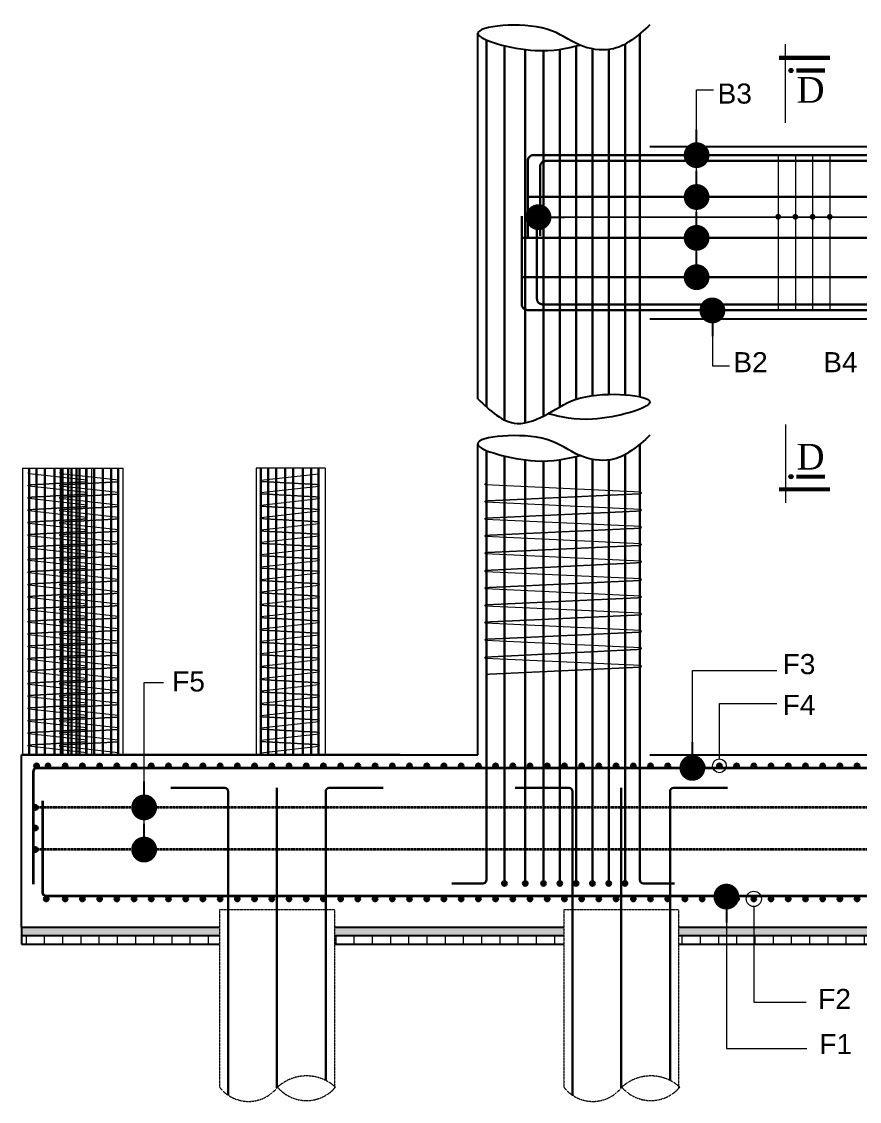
# Model space of a CAD drawing. Header units: millimetres. Extents: x -684453 to 35267, y -286696 to 273430.
# Drawn here: x -40933 to -33633, y 131290 to 140700 of the extents above; entities that cross this region are included whole.
import ezdxf

# ---------------------------------------------------------------- set-up
doc = ezdxf.new("R2010")
doc.units = ezdxf.units.MM
doc.linetypes.add('DASHED', pattern=[0.75, 0.5, -0.25])
doc.linetypes.add('HIDDEN', pattern=[9.525, 6.35, -3.175])
for name, color, linetype, lineweight in [('Ber', 12, 'Continuous', 30), ('Binder', 136, 'Continuous', 15), ('Dimision', 4, 'Continuous', 9), ('Hatching', 65, 'Continuous', 15), ('Pile', 11, 'Continuous', 15), ('Pire Line', 11, 'Continuous', 25), ('Rod', 12, 'Continuous', 30), ('Rod -2', 5, 'Continuous', 35), ('Text', 7, 'Continuous', 15)]:
    doc.layers.add(name, color=color, linetype=linetype, lineweight=lineweight)
doc.styles.add('ROMANS', font='arial.ttf', dxfattribs={"height": 200})
doc.styles.get("Standard").update_dxf_attribs({"font": 'times.ttf'})
doc.dimstyles.new('ISO-25', dxfattribs={"dimtxt": 175, "dimasz": 100, "dimexe": 65, "dimexo": 115.625, "dimgap": 40, "dimtad": 1, "dimtoh": 1, "dimdec": 0, "dimtxsty": 'Standard', "dimblk": 'DOT', "dimcen": 300, "dimclrd": 256, "dimclre": 256, "dimclrt": 256, "dimadec": 0, "dimazin": 0, "dimtfac": 1, "dimtdec": 0, "dimtix": 1, "dimtmove": 0, "dimatfit": 3, "dimldrblk": 'DOT', "dimfxl": 75, "dimlwd": -1, "dimarcsym": 0})

# ---------------------------------------------------------------- blocks, each defined once
blk = doc.blocks.new('_Dot')
at = {"color": 0, "linetype": 'ByBlock', "lineweight": -2}
blk.add_line((-0.5, 0), (-1, 0), dxfattribs=at)
at = {"color": 0, "linetype": 'ByBlock', "const_width": 0.5}
blk.add_lwpolyline([(-0.25, 0, 1), (0.25, 0, 1)], format="xyb", close=True, dxfattribs=at)

msp = doc.modelspace()

# ---------------------------------------------------------------- hatches: boundary and pattern name
at = {"layer": 'Hatching', "ltscale": 5}
h = msp.add_hatch(dxfattribs=at)
h.set_pattern_fill('AR-CONC', color=256, style=0)
h.set_pattern_definition([(50, (285021.9, 0), (182.18467, -15.939086), [19.05, -209.55]), (355, (285021.9, 0), (-35.24283, 191.05664), [15.24, -167.64]), (100.451, (285037.08, -1.33), (146.9425, 175.11669), [16.19, -178.09]), (46.1842, (285021.9, 50.8), (271.07904, -42.04233), [28.575, -314.325]), (96.6356, (285044.5, 47.3), (237.40423, 247.42556), [24.285, -267.135]), (351.184, (285021.9, 50.8), (237.4046, 247.42512), [22.86, -251.46]), (21, (285047.3, 38.1), (151.61488, -102.26552), [19.05, -209.55]), (326, (285047.3, 38.1), (61.80203, 184.18797), [15.24, -167.64]), (71.4514, (285059.93, 29.58), (213.41649, 81.92286), [16.19, -178.09]), (37.5, (285021.9, 0), (3.088603, 84.555039), [0, -165.608, 0, -170.18, 0, -168.275]), (7.5, (285021.9, 0), (66.819663, 100.180575), [0, -97.028, 0, -161.798, 0, -64.135]), (327.5, (284965.26, 0), (135.590595, -5.728744), [0, -63.5, 0, -198.12, 0, -262.89]), (317.5, (284939.86, 0), (148.12918, 25.42649), [0, -82.55, 0, -131.572, 0, -186.69])])
h.paths.add_polyline_path([(-29208.2, 132809.3), (-29208.2, 132734.3), (-27483.2, 132734.3), (-27483.2, 132809.3)])
h.paths.add_polyline_path([(-32208.2, 132809.3), (-32208.2, 132734.3), (-30208.2, 132734.3), (-30208.2, 132809.3)])
h.paths.add_polyline_path([(-35208.2, 132809.3), (-35208.2, 132734.3), (-33208.2, 132734.3), (-33208.2, 132809.3)])
h.paths.add_polyline_path([(-38208.2, 132809.3), (-38208.2, 132734.3), (-36208.2, 132734.3), (-36208.2, 132809.3)])
h.paths.add_polyline_path([(-39208.2, 132734.3), (-39208.2, 132809.3), (-40933.2, 132809.3), (-40933.2, 132734.3)])
h = msp.add_hatch(dxfattribs=at)
h.set_pattern_fill('ANSI31', color=256, scale=50, angle=45, style=0)
h.set_pattern_definition([(90, (285021.9, 0), (-158.75, 1e-14), [])])
h.paths.add_polyline_path([(-29208.2, 132734.3), (-29208.2, 132659.3), (-27483.2, 132659.3), (-27483.2, 132734.3)])
h.paths.add_polyline_path([(-32208.2, 132734.3), (-32208.2, 132659.3), (-30208.2, 132659.3), (-30208.2, 132734.3)])
h.paths.add_polyline_path([(-35208.2, 132734.3), (-35208.2, 132659.3), (-33208.2, 132659.3), (-33208.2, 132734.3)])
h.paths.add_polyline_path([(-38208.2, 132734.3), (-38208.2, 132659.3), (-36208.2, 132659.3), (-36208.2, 132734.3)])
h.paths.add_polyline_path([(-39208.2, 132659.3), (-39208.2, 132734.3), (-40933.2, 132734.3), (-40933.2, 132659.3)])
at = {"layer": 'Rod', "ltscale": 5}
for points in [[(-40822.9, 134214.3, 1), (-40782.9, 134214.3, 1)], [(-40723.2, 134214.3, 1), (-40683.2, 134214.3, 1)], [(-40573.2, 134214.3, 1), (-40533.2, 134214.3, 1)], [(-40423.2, 134214.3, 1), (-40383.2, 134214.3, 1)], [(-40273.2, 134214.3, 1), (-40233.2, 134214.3, 1)], [(-40123.2, 134214.3, 1), (-40083.2, 134214.3, 1)], [(-39973.2, 134214.3, 1), (-39933.2, 134214.3, 1)], [(-39823.2, 134214.3, 1), (-39783.2, 134214.3, 1)], [(-39673.2, 134214.3, 1), (-39633.2, 134214.3, 1)], [(-39523.2, 134214.3, 1), (-39483.2, 134214.3, 1)], [(-39373.2, 134214.3, 1), (-39333.2, 134214.3, 1)], [(-39223.2, 134214.3, 1), (-39183.2, 134214.3, 1)], [(-39073.2, 134214.3, 1), (-39033.2, 134214.3, 1)], [(-38923.2, 134214.3, 1), (-38883.2, 134214.3, 1)], [(-38773.2, 134214.3, 1), (-38733.2, 134214.3, 1)], [(-38623.2, 134214.3, 1), (-38583.2, 134214.3, 1)], [(-38473.2, 134214.3, 1), (-38433.2, 134214.3, 1)], [(-38323.2, 134214.3, 1), (-38283.2, 134214.3, 1)], [(-38173.2, 134214.3, 1), (-38133.2, 134214.3, 1)], [(-38023.2, 134214.3, 1), (-37983.2, 134214.3, 1)], [(-37873.2, 134214.3, 1), (-37833.2, 134214.3, 1)], [(-37723.2, 134214.3, 1), (-37683.2, 134214.3, 1)], [(-37573.2, 134214.3, 1), (-37533.2, 134214.3, 1)], [(-37423.2, 134214.3, 1), (-37383.2, 134214.3, 1)], [(-37273.2, 134214.3, 1), (-37233.2, 134214.3, 1)], [(-37123.2, 134214.3, 1), (-37083.2, 134214.3, 1)], [(-36973.2, 134214.3, 1), (-36933.2, 134214.3, 1)], [(-36823.2, 134214.3, 1), (-36783.2, 134214.3, 1)], [(-36673.2, 134214.3, 1), (-36633.2, 134214.3, 1)], [(-36523.2, 134214.3, 1), (-36483.2, 134214.3, 1)], [(-36373.2, 134214.3, 1), (-36333.2, 134214.3, 1)], [(-36223.2, 134214.3, 1), (-36183.2, 134214.3, 1)], [(-36073.2, 134214.3, 1), (-36033.2, 134214.3, 1)], [(-35923.2, 134214.3, 1), (-35883.2, 134214.3, 1)], [(-35773.2, 134214.3, 1), (-35733.2, 134214.3, 1)], [(-35623.2, 134214.3, 1), (-35583.2, 134214.3, 1)], [(-35473.2, 134214.3, 1), (-35433.2, 134214.3, 1)], [(-35323.2, 134214.3, 1), (-35283.2, 134214.3, 1)], [(-35173.2, 134214.3, 1), (-35133.2, 134214.3, 1)], [(-35023.2, 134214.3, 1), (-34983.2, 134214.3, 1)], [(-34873.2, 134214.3, 1), (-34833.2, 134214.3, 1)], [(-34723.2, 134214.3, 1), (-34683.2, 134214.3, 1)], [(-34573.2, 134214.3, 1), (-34533.2, 134214.3, 1)], [(-34423.2, 134214.3, 1), (-34383.2, 134214.3, 1)], [(-34273.2, 134214.3, 1), (-34233.2, 134214.3, 1)], [(-34123.2, 134214.3, 1), (-34083.2, 134214.3, 1)], [(-33973.2, 134214.3, 1), (-33933.2, 134214.3, 1)], [(-33823.2, 134214.3, 1), (-33783.2, 134214.3, 1)], [(-33673.2, 134214.3, 1), (-33633.2, 134214.3, 1)], [(-40832.9, 133851.8, -1), (-40792.9, 133851.8, -1)], [(-40832.9, 133672.4, -1), (-40792.9, 133672.4, -1)], [(-40832.9, 133484.3, -1), (-40792.9, 133484.3, -1)], [(-36746.4, 133189.7, -1), (-36706.4, 133189.7, -1)], [(-36564.6, 133189.7, -1), (-36524.6, 133189.7, -1)], [(-36406, 133189.7, -1), (-36366, 133189.7, -1)], [(-36263.8, 133189.7, -1), (-36223.8, 133189.7, -1)], [(-36121.7, 133189.7, -1), (-36081.7, 133189.7, -1)], [(-35979.6, 133189.7, -1), (-35939.6, 133189.7, -1)], [(-35837.5, 133189.7, -1), (-35797.5, 133189.7, -1)], [(-35695.4, 133189.7, -1), (-35655.4, 133189.7, -1)], [(-40738.3, 133054.3, -1), (-40698.3, 133054.3, -1)], [(-40573.2, 133054.3, -1), (-40533.2, 133054.3, -1)], [(-40423.2, 133054.3, -1), (-40383.2, 133054.3, -1)], [(-40273.2, 133054.3, -1), (-40233.2, 133054.3, -1)], [(-40123.2, 133054.3, -1), (-40083.2, 133054.3, -1)], [(-39973.2, 133054.3, -1), (-39933.2, 133054.3, -1)], [(-39823.2, 133054.3, -1), (-39783.2, 133054.3, -1)], [(-39673.2, 133054.3, -1), (-39633.2, 133054.3, -1)], [(-39523.2, 133054.3, -1), (-39483.2, 133054.3, -1)], [(-39373.2, 133054.3, -1), (-39333.2, 133054.3, -1)], [(-39223.2, 133054.3, -1), (-39183.2, 133054.3, -1)], [(-39073.2, 133054.3, -1), (-39033.2, 133054.3, -1)], [(-38923.2, 133054.3, -1), (-38883.2, 133054.3, -1)], [(-38773.2, 133054.3, -1), (-38733.2, 133054.3, -1)], [(-38623.2, 133054.3, -1), (-38583.2, 133054.3, -1)], [(-38473.2, 133054.3, -1), (-38433.2, 133054.3, -1)], [(-38323.2, 133054.3, -1), (-38283.2, 133054.3, -1)], [(-38173.2, 133054.3, -1), (-38133.2, 133054.3, -1)], [(-38023.2, 133054.3, -1), (-37983.2, 133054.3, -1)], [(-37873.2, 133054.3, -1), (-37833.2, 133054.3, -1)], [(-37723.2, 133054.3, -1), (-37683.2, 133054.3, -1)], [(-37573.2, 133054.3, -1), (-37533.2, 133054.3, -1)], [(-37423.2, 133054.3, -1), (-37383.2, 133054.3, -1)], [(-37273.2, 133054.3, -1), (-37233.2, 133054.3, -1)], [(-37123.2, 133054.3, -1), (-37083.2, 133054.3, -1)], [(-36973.2, 133054.3, -1), (-36933.2, 133054.3, -1)], [(-36823.2, 133054.3, -1), (-36783.2, 133054.3, -1)], [(-36673.2, 133054.3, -1), (-36633.2, 133054.3, -1)], [(-36523.2, 133054.3, -1), (-36483.2, 133054.3, -1)], [(-36373.2, 133054.3, -1), (-36333.2, 133054.3, -1)], [(-36223.2, 133054.3, -1), (-36183.2, 133054.3, -1)], [(-36073.2, 133054.3, -1), (-36033.2, 133054.3, -1)], [(-35923.2, 133054.3, -1), (-35883.2, 133054.3, -1)], [(-35773.2, 133054.3, -1), (-35733.2, 133054.3, -1)], [(-35623.2, 133054.3, -1), (-35583.2, 133054.3, -1)], [(-35473.2, 133054.3, -1), (-35433.2, 133054.3, -1)], [(-35323.2, 133054.3, -1), (-35283.2, 133054.3, -1)], [(-35173.2, 133054.3, -1), (-35133.2, 133054.3, -1)], [(-35023.2, 133054.3, -1), (-34983.2, 133054.3, -1)], [(-34873.2, 133054.3, -1), (-34833.2, 133054.3, -1)], [(-34723.2, 133054.3, -1), (-34683.2, 133054.3, -1)], [(-34573.2, 133054.3, -1), (-34533.2, 133054.3, -1)], [(-34423.2, 133054.3, -1), (-34383.2, 133054.3, -1)], [(-34273.2, 133054.3, -1), (-34233.2, 133054.3, -1)], [(-34123.2, 133054.3, -1), (-34083.2, 133054.3, -1)], [(-33973.2, 133054.3, -1), (-33933.2, 133054.3, -1)], [(-33823.2, 133054.3, -1), (-33783.2, 133054.3, -1)], [(-33673.2, 133054.3, -1), (-33633.2, 133054.3, -1)]]:
    msp.add_hatch(color=256, dxfattribs=at).paths.add_polyline_path(points)
at = {"layer": 'Text'}
for points in [[(-34211.4, 140273.6, 1), (-34247.2, 140273.6, 1)], [(-34211.4, 136733.9, -1), (-34247.2, 136733.9, -1)]]:
    msp.add_hatch(color=256, dxfattribs=at).paths.add_polyline_path(points)

# ---------------------------------------------------------------- linework, layer by layer
at = {"layer": 'Ber', "ltscale": 0.02}
for p, q in [((-31893.1, 139171.1), (-36523.4, 139171.1)), ((-32019.8, 138815), (-36574.7, 138815)), ((-32019.8, 138472.4), (-36574.7, 138472.4))]:
    msp.add_line(p, q, dxfattribs=at)
at = {"layer": 'Binder', "ltscale": 5}
for p, q in [((-34341.1, 139542.1), (-34341.1, 138185.6)), ((-34191.1, 139542.1), (-34191.1, 138185.6)), ((-34041.1, 139542.1), (-34041.1, 138185.6)), ((-33891.1, 139542.1), (-33891.1, 138185.6))]:
    msp.add_line(p, q, dxfattribs=at)
for points in [[(-40365.5, 136690.7), (-40365.3, 136691.2, 0.91565), (-40365.3, 136703.1), (-40868.1, 136759.3, -0.91565), (-40868.1, 136771.2), (-40867.3, 136771.8)], [(-40090.2, 136690.7), (-40090, 136691.2, 0.91565), (-40090, 136703.1), (-40592.8, 136759.3, -0.91565), (-40592.8, 136771.2), (-40592.1, 136771.8)], [(-38848.5, 136690.7), (-38848.7, 136691.2, -0.91565), (-38848.7, 136703.1), (-38345.9, 136759.3, 0.91565), (-38345.9, 136771.2), (-38346.7, 136771.8)], [(-40366.7, 136582.7), (-40366.2, 136582.7, 0.91565), (-40366.2, 136594.7), (-40871.1, 136650.9, -0.91565), (-40871.1, 136662.8), (-40870.3, 136663.3)], [(-40091.5, 136582.7), (-40090.9, 136582.7, 0.91565), (-40090.9, 136594.7), (-40595.8, 136650.9, -0.91565), (-40595.8, 136662.8), (-40595.1, 136663.3)], [(-38847.3, 136582.7), (-38847.8, 136582.7, -0.91565), (-38847.8, 136594.7), (-38342.9, 136650.9, 0.91565), (-38342.9, 136662.8), (-38343.7, 136663.3)], [(-35545.2, 136586.1), (-35538.7, 136586.6, 0.91565), (-35538.7, 136598.6), (-36889.8, 136661.6, -0.91565), (-36889.8, 136673.6), (-36883.2, 136674.1)], [(-40366.7, 136474.8), (-40366.2, 136474.8, 0.91565), (-40366.2, 136486.8), (-40871.1, 136542.9, -0.91565), (-40871.1, 136554.9), (-40870.3, 136555.4)], [(-40091.5, 136474.8), (-40090.9, 136474.8, 0.91565), (-40090.9, 136486.8), (-40595.8, 136542.9, -0.91565), (-40595.8, 136554.9), (-40595.1, 136555.4)], [(-38847.3, 136474.8), (-38847.8, 136474.8, -0.91565), (-38847.8, 136486.8), (-38342.9, 136542.9, 0.91565), (-38342.9, 136554.9), (-38343.7, 136555.4)], [(-40366.7, 136366.9), (-40366.2, 136366.9, 0.91565), (-40366.2, 136378.9), (-40871.1, 136435, -0.91565), (-40871.1, 136447), (-40870.3, 136447.5)], [(-40091.5, 136366.9), (-40090.9, 136366.9, 0.91565), (-40090.9, 136378.9), (-40595.8, 136435, -0.91565), (-40595.8, 136447), (-40595.1, 136447.5)], [(-38847.3, 136366.9), (-38847.8, 136366.9, -0.91565), (-38847.8, 136378.9), (-38342.9, 136435, 0.91565), (-38342.9, 136447), (-38343.7, 136447.5)], [(-35545.2, 136436.1), (-35538.7, 136436.6, 0.91565), (-35538.7, 136448.6), (-36889.8, 136511.6, -0.91565), (-36889.8, 136523.6), (-36883.2, 136524.1)], [(-35545.2, 136286.1), (-35538.7, 136286.6, 0.921604), (-35538.7, 136298.6), (-36889.8, 136361.6, -0.91565), (-36889.8, 136373.6), (-36883.2, 136374.1)], [(-40366.7, 136258.9), (-40366.2, 136259, 0.91565), (-40366.2, 136270.9), (-40871.1, 136327.1, -0.91565), (-40871.1, 136339.1), (-40870.3, 136339.6)], [(-40091.5, 136258.9), (-40090.9, 136259, 0.91565), (-40090.9, 136270.9), (-40595.8, 136327.1, -0.91565), (-40595.8, 136339.1), (-40595.1, 136339.6)], [(-38847.3, 136258.9), (-38847.8, 136259, -0.91565), (-38847.8, 136270.9), (-38342.9, 136327.1, 0.91565), (-38342.9, 136339.1), (-38343.7, 136339.6)], [(-40366.7, 136151), (-40366.2, 136151.1, 0.91565), (-40366.2, 136163), (-40871.1, 136219.2, -0.91565), (-40871.1, 136231.1), (-40870.3, 136231.7)], [(-40091.5, 136151), (-40090.9, 136151.1, 0.91565), (-40090.9, 136163), (-40595.8, 136219.2, -0.91565), (-40595.8, 136231.1), (-40595.1, 136231.7)], [(-38847.3, 136151), (-38847.8, 136151.1, -0.91565), (-38847.8, 136163), (-38342.9, 136219.2, 0.91565), (-38342.9, 136231.1), (-38343.7, 136231.7)], [(-35545.2, 136136.1), (-35538.7, 136136.6, 0.91565), (-35538.7, 136148.6), (-36889.8, 136211.6, -0.91565), (-36889.8, 136223.6), (-36883.2, 136224.1)], [(-40366.2, 136043.2), (-40365.6, 136043.2, 0.91565), (-40365.6, 136055.2), (-40870.5, 136111.3, -0.91565), (-40870.5, 136123.3), (-40869.8, 136123.8)], [(-40090.9, 136043.2), (-40090.4, 136043.2, 0.91565), (-40090.4, 136055.2), (-40595.3, 136111.3, -0.91565), (-40595.3, 136123.3), (-40594.5, 136123.8)], [(-38847.8, 136043.2), (-38848.4, 136043.2, -0.91565), (-38848.4, 136055.2), (-38343.5, 136111.3, 0.91565), (-38343.5, 136123.3), (-38344.2, 136123.8)], [(-35545.2, 135986.1), (-35538.7, 135986.6, 0.91565), (-35538.7, 135998.6), (-36889.8, 136061.6, -0.91565), (-36889.8, 136073.6), (-36883.2, 136074.1)], [(-40366.7, 135935.2), (-40366.2, 135935.3, 0.91565), (-40366.2, 135947.2), (-40871.1, 136003.4, -0.91565), (-40871.1, 136015.3), (-40870.3, 136015.9)], [(-40091.5, 135935.2), (-40090.9, 135935.3, 0.91565), (-40090.9, 135947.2), (-40595.8, 136003.4, -0.91565), (-40595.8, 136015.3), (-40595.1, 136015.9)], [(-38847.3, 135935.2), (-38847.8, 135935.3, -0.91565), (-38847.8, 135947.2), (-38342.9, 136003.4, 0.91565), (-38342.9, 136015.3), (-38343.7, 136015.9)], [(-40366.7, 135827.3), (-40366.2, 135827.4, 0.91565), (-40366.2, 135839.3), (-40871.1, 135895.5, -0.91565), (-40871.1, 135907.4), (-40870.3, 135908)], [(-40091.5, 135827.3), (-40090.9, 135827.4, 0.91565), (-40090.9, 135839.3), (-40595.8, 135895.5, -0.91565), (-40595.8, 135907.4), (-40595.1, 135908)], [(-38847.3, 135827.3), (-38847.8, 135827.4, -0.91565), (-38847.8, 135839.3), (-38342.9, 135895.5, 0.91565), (-38342.9, 135907.4), (-38343.7, 135908)], [(-35545.2, 135830.6), (-35538.7, 135831.1, 0.91565), (-35538.7, 135843.1), (-36889.8, 135906.1, -0.91565), (-36889.8, 135918.1), (-36883.2, 135918.6)], [(-40366.7, 135719.4), (-40366.2, 135719.4, 0.91565), (-40366.2, 135731.4), (-40871.1, 135787.6, -0.91565), (-40871.1, 135799.5), (-40870.3, 135800)], [(-40091.5, 135719.4), (-40090.9, 135719.4, 0.91565), (-40090.9, 135731.4), (-40595.8, 135787.6, -0.91565), (-40595.8, 135799.5), (-40595.1, 135800)], [(-38847.3, 135719.4), (-38847.8, 135719.4, -0.91565), (-38847.8, 135731.4), (-38342.9, 135787.6, 0.91565), (-38342.9, 135799.5), (-38343.7, 135800)], [(-40366.7, 135611.5), (-40366.2, 135611.5, 0.91565), (-40366.2, 135623.5), (-40871.1, 135679.6, -0.91565), (-40871.1, 135691.6), (-40870.3, 135692.1)], [(-40091.5, 135611.5), (-40090.9, 135611.5, 0.91565), (-40090.9, 135623.5), (-40595.8, 135679.6, -0.91565), (-40595.8, 135691.6), (-40595.1, 135692.1)], [(-38847.3, 135611.5), (-38847.8, 135611.5, -0.91565), (-38847.8, 135623.5), (-38342.9, 135679.6, 0.91565), (-38342.9, 135691.6), (-38343.7, 135692.1)], [(-35545.2, 135680.6), (-35538.7, 135681.1, 0.91565), (-35538.7, 135693.1), (-36889.8, 135756.1, -0.91565), (-36889.8, 135768.1), (-36883.2, 135768.6)], [(-35545.2, 135530.6), (-35538.7, 135531.1, 0.921604), (-35538.7, 135543.1), (-36889.8, 135606.1, -0.91565), (-36889.8, 135618.1), (-36883.2, 135618.6)], [(-40366.7, 135503.6), (-40366.2, 135503.6, 0.91565), (-40366.2, 135515.6), (-40871.1, 135571.7, -0.91565), (-40871.1, 135583.7), (-40870.3, 135584.2)], [(-40091.5, 135503.6), (-40090.9, 135503.6, 0.91565), (-40090.9, 135515.6), (-40595.8, 135571.7, -0.91565), (-40595.8, 135583.7), (-40595.1, 135584.2)], [(-38847.3, 135503.6), (-38847.8, 135503.6, -0.91565), (-38847.8, 135515.6), (-38342.9, 135571.7, 0.91565), (-38342.9, 135583.7), (-38343.7, 135584.2)], [(-40366.7, 135395.6), (-40366.2, 135395.7, 0.91565), (-40366.2, 135407.6), (-40871.1, 135463.8, -0.91565), (-40871.1, 135475.7), (-40870.3, 135476.3)], [(-40091.5, 135395.6), (-40090.9, 135395.7, 0.91565), (-40090.9, 135407.6), (-40595.8, 135463.8, -0.91565), (-40595.8, 135475.7), (-40595.1, 135476.3)], [(-38847.3, 135395.6), (-38847.8, 135395.7, -0.91565), (-38847.8, 135407.6), (-38342.9, 135463.8, 0.91565), (-38342.9, 135475.7), (-38343.7, 135476.3)], [(-35545.2, 135380.6), (-35538.7, 135381.1, 0.91565), (-35538.7, 135393.1), (-36889.8, 135456.1, -0.91565), (-36889.8, 135468.1), (-36883.2, 135468.6)], [(-40366.7, 135287.7), (-40366.2, 135287.8, 0.91565), (-40366.2, 135299.7), (-40871.1, 135355.9, -0.91565), (-40871.1, 135367.8), (-40870.3, 135368.4)], [(-40091.5, 135287.7), (-40090.9, 135287.8, 0.91565), (-40090.9, 135299.7), (-40595.8, 135355.9, -0.91565), (-40595.8, 135367.8), (-40595.1, 135368.4)], [(-38847.3, 135287.7), (-38847.8, 135287.8, -0.91565), (-38847.8, 135299.7), (-38342.9, 135355.9, 0.91565), (-38342.9, 135367.8), (-38343.7, 135368.4)], [(-35545.2, 135230.6), (-35538.7, 135231.1, 0.91565), (-35538.7, 135243.1), (-36889.8, 135306.1, -0.91565), (-36889.8, 135318.1), (-36883.2, 135318.6)], [(-40366.7, 135179.8), (-40366.2, 135179.8, 0.91565), (-40366.2, 135191.8), (-40871.1, 135248, -0.91565), (-40871.1, 135259.9), (-40870.3, 135260.4)], [(-40091.5, 135179.8), (-40090.9, 135179.8, 0.91565), (-40090.9, 135191.8), (-40595.8, 135248, -0.91565), (-40595.8, 135259.9), (-40595.1, 135260.4)], [(-38847.3, 135179.8), (-38847.8, 135179.8, -0.91565), (-38847.8, 135191.8), (-38342.9, 135248, 0.91565), (-38342.9, 135259.9), (-38343.7, 135260.4)], [(-40366.7, 135071.9), (-40366.2, 135071.9, 0.91565), (-40366.2, 135083.9), (-40871.1, 135140, -0.91565), (-40871.1, 135152), (-40870.3, 135152.5)], [(-40091.5, 135071.9), (-40090.9, 135071.9, 0.91565), (-40090.9, 135083.9), (-40595.8, 135140, -0.91565), (-40595.8, 135152), (-40595.1, 135152.5)], [(-38847.3, 135071.9), (-38847.8, 135071.9, -0.91565), (-38847.8, 135083.9), (-38342.9, 135140, 0.91565), (-38342.9, 135152), (-38343.7, 135152.5)], [(-35545.2, 135075.2), (-35538.7, 135075.7, 0.91565), (-35538.7, 135087.6), (-36889.8, 135150.7, -0.91565), (-36889.8, 135162.6), (-36883.2, 135163.1)], [(-40366.7, 134964), (-40366.2, 134964, 0.91565), (-40366.2, 134976), (-40871.1, 135032.1, -0.91565), (-40871.1, 135044.1), (-40870.3, 135044.6)], [(-40091.5, 134964), (-40090.9, 134964, 0.91565), (-40090.9, 134976), (-40595.8, 135032.1, -0.91565), (-40595.8, 135044.1), (-40595.1, 135044.6)], [(-38847.3, 134964), (-38847.8, 134964, -0.91565), (-38847.8, 134976), (-38342.9, 135032.1, 0.91565), (-38342.9, 135044.1), (-38343.7, 135044.6)], [(-40366.7, 134856), (-40366.2, 134856.1, 0.91565), (-40366.2, 134868), (-40871.1, 134924.2, -0.91565), (-40871.1, 134936.1), (-40870.3, 134936.7)], [(-40091.5, 134856), (-40090.9, 134856.1, 0.91565), (-40090.9, 134868), (-40595.8, 134924.2, -0.91565), (-40595.8, 134936.1), (-40595.1, 134936.7)], [(-38847.3, 134856), (-38847.8, 134856.1, -0.91565), (-38847.8, 134868), (-38342.9, 134924.2, 0.91565), (-38342.9, 134936.1), (-38343.7, 134936.7)], [(-40366.7, 134748.1), (-40366.2, 134748.2, 0.91565), (-40366.2, 134760.1), (-40871.1, 134816.3, -0.91565), (-40871.1, 134828.2), (-40870.3, 134828.8)], [(-40091.5, 134748.1), (-40090.9, 134748.2, 0.91565), (-40090.9, 134760.1), (-40595.8, 134816.3, -0.91565), (-40595.8, 134828.2), (-40595.1, 134828.8)], [(-38847.3, 134748.1), (-38847.8, 134748.2, -0.91565), (-38847.8, 134760.1), (-38342.9, 134816.3, 0.91565), (-38342.9, 134828.2), (-38343.7, 134828.8)], [(-40366.7, 134640.2), (-40366.2, 134640.2, 0.91565), (-40366.2, 134652.2), (-40871.1, 134708.4, -0.91565), (-40871.1, 134720.3), (-40870.3, 134720.8)], [(-40091.5, 134640.2), (-40090.9, 134640.2, 0.91565), (-40090.9, 134652.2), (-40595.8, 134708.4, -0.91565), (-40595.8, 134720.3), (-40595.1, 134720.8)], [(-38847.3, 134640.2), (-38847.8, 134640.2, -0.91565), (-38847.8, 134652.2), (-38342.9, 134708.4, 0.91565), (-38342.9, 134720.3), (-38343.7, 134720.8)], [(-40366.7, 134532.3), (-40366.2, 134532.3, 0.91565), (-40366.2, 134544.3), (-40871.1, 134600.4, -0.91565), (-40871.1, 134612.4), (-40870.3, 134612.9)], [(-40091.5, 134532.3), (-40090.9, 134532.3, 0.91565), (-40090.9, 134544.3), (-40595.8, 134600.4, -0.91565), (-40595.8, 134612.4), (-40595.1, 134612.9)], [(-38847.3, 134532.3), (-38847.8, 134532.3, -0.91565), (-38847.8, 134544.3), (-38342.9, 134600.4, 0.91565), (-38342.9, 134612.4), (-38343.7, 134612.9)], [(-40366.7, 134424.4), (-40366.2, 134424.4, 0.91565), (-40366.2, 134436.4), (-40871.1, 134492.5, -0.91565), (-40871.1, 134504.5), (-40870.3, 134505)], [(-40091.5, 134424.4), (-40090.9, 134424.4, 0.91565), (-40090.9, 134436.4), (-40595.8, 134492.5, -0.91565), (-40595.8, 134504.5), (-40595.1, 134505)], [(-38847.3, 134424.4), (-38847.8, 134424.4, -0.91565), (-38847.8, 134436.4), (-38342.9, 134492.5, 0.91565), (-38342.9, 134504.5), (-38343.7, 134505)], [(-40366.7, 134316.4), (-40366.2, 134316.5, 0.91565), (-40366.2, 134328.4), (-40871.1, 134384.6, -0.91565), (-40871.1, 134396.5), (-40870.3, 134397.1)], [(-40091.5, 134316.4), (-40090.9, 134316.5, 0.91565), (-40090.9, 134328.4), (-40595.8, 134384.6, -0.91565), (-40595.8, 134396.5), (-40595.1, 134397.1)], [(-38847.3, 134316.4), (-38847.8, 134316.5, -0.91565), (-38847.8, 134328.4), (-38342.9, 134384.6, 0.91565), (-38342.9, 134396.5), (-38343.7, 134397.1)]]:
    msp.add_lwpolyline(points, format="xyb", dxfattribs=at)
at = {"layer": 'Binder', "linetype": 'HIDDEN', "ltscale": 0.07}
for points in [[(-40870.3, 136663.3), (-40365.5, 136690.7)], [(-40595.1, 136663.3), (-40090.2, 136690.7)], [(-38343.7, 136663.3), (-38848.5, 136690.7)], [(-40870.3, 136555.4), (-40365.5, 136582.8)], [(-40595.1, 136555.4), (-40090.2, 136582.8)], [(-38343.7, 136555.4), (-38848.5, 136582.8)], [(-36883.2, 136524.1), (-35545.2, 136586.1)], [(-40870.3, 136447.5), (-40365.5, 136474.9)], [(-40595.1, 136447.5), (-40090.2, 136474.9)], [(-38343.7, 136447.5), (-38848.5, 136474.9)], [(-40870.3, 136339.6), (-40365.5, 136366.9)], [(-40595.1, 136339.6), (-40090.2, 136366.9)], [(-38343.7, 136339.6), (-38848.5, 136366.9)], [(-36883.2, 136374.1), (-35545.2, 136436.1)], [(-40870.3, 136231.7), (-40365.5, 136259)], [(-40595.1, 136231.7), (-40090.2, 136259)], [(-38343.7, 136231.7), (-38848.5, 136259)], [(-36883.2, 136224.1), (-35545.2, 136286.1)], [(-40869.8, 136123.8), (-40364.9, 136151.1)], [(-40594.5, 136123.8), (-40089.7, 136151.1)], [(-38344.2, 136123.8), (-38849.1, 136151.1)], [(-36883.2, 136074.1), (-35545.2, 136136.1)], [(-40870.3, 136015.9), (-40365.5, 136043.2)], [(-40595.1, 136015.9), (-40090.2, 136043.2)], [(-38343.7, 136015.9), (-38848.5, 136043.2)], [(-36883.2, 135918.6), (-35545.2, 135986.1)], [(-40870.3, 135908), (-40365.5, 135935.3)], [(-40595.1, 135908), (-40090.2, 135935.3)], [(-38343.7, 135908), (-38848.5, 135935.3)], [(-40870.3, 135800), (-40365.5, 135827.4)], [(-40595.1, 135800), (-40090.2, 135827.4)], [(-38343.7, 135800), (-38848.5, 135827.4)], [(-36883.2, 135768.6), (-35545.2, 135830.6)], [(-40870.3, 135692.1), (-40365.5, 135719.5)], [(-40595.1, 135692.1), (-40090.2, 135719.5)], [(-38343.7, 135692.1), (-38848.5, 135719.5)], [(-40870.3, 135584.2), (-40365.5, 135611.5)], [(-40595.1, 135584.2), (-40090.2, 135611.5)], [(-38343.7, 135584.2), (-38848.5, 135611.5)], [(-36883.2, 135618.6), (-35545.2, 135680.6)], [(-40870.3, 135476.3), (-40365.5, 135503.6)], [(-40595.1, 135476.3), (-40090.2, 135503.6)], [(-38343.7, 135476.3), (-38848.5, 135503.6)], [(-36883.2, 135468.6), (-35545.2, 135530.6)], [(-40870.3, 135368.4), (-40365.5, 135395.7)], [(-40595.1, 135368.4), (-40090.2, 135395.7)], [(-38343.7, 135368.4), (-38848.5, 135395.7)], [(-36883.2, 135318.6), (-35545.2, 135380.6)], [(-40870.3, 135260.4), (-40365.5, 135287.8)], [(-40595.1, 135260.4), (-40090.2, 135287.8)], [(-38343.7, 135260.4), (-38848.5, 135287.8)], [(-36883.2, 135163.1), (-35545.2, 135230.6)], [(-40870.3, 135152.5), (-40365.5, 135179.9)], [(-40595.1, 135152.5), (-40090.2, 135179.9)], [(-38343.7, 135152.5), (-38848.5, 135179.9)], [(-40870.3, 135044.6), (-40365.5, 135071.9)], [(-40595.1, 135044.6), (-40090.2, 135071.9)], [(-38343.7, 135044.6), (-38848.5, 135071.9)], [(-36883.2, 135013.1), (-35545.2, 135075.2)], [(-40870.3, 134936.7), (-40365.5, 134964)], [(-40595.1, 134936.7), (-40090.2, 134964)], [(-38343.7, 134936.7), (-38848.5, 134964)], [(-40870.3, 134828.8), (-40365.5, 134856.1)], [(-40595.1, 134828.8), (-40090.2, 134856.1)], [(-38343.7, 134828.8), (-38848.5, 134856.1)], [(-40870.3, 134720.8), (-40365.5, 134748.2)], [(-40595.1, 134720.8), (-40090.2, 134748.2)], [(-38343.7, 134720.8), (-38848.5, 134748.2)], [(-40870.3, 134612.9), (-40365.5, 134640.3)], [(-40595.1, 134612.9), (-40090.2, 134640.3)], [(-38343.7, 134612.9), (-38848.5, 134640.3)], [(-40870.3, 134505), (-40365.5, 134532.3)], [(-40595.1, 134505), (-40090.2, 134532.3)], [(-38343.7, 134505), (-38848.5, 134532.3)], [(-40870.3, 134397.1), (-40365.5, 134424.4)], [(-40595.1, 134397.1), (-40090.2, 134424.4)], [(-38343.7, 134397.1), (-38848.5, 134424.4)]]:
    msp.add_lwpolyline(points, dxfattribs=at)
at = {"layer": 'Dimision', "ltscale": 3, "const_width": 25}
for points in [[(-34353.6, 138998.5, 1), (-34328.6, 138998.5, 1)], [(-34203.6, 138998.5, 1), (-34178.6, 138998.5, 1)], [(-34053.6, 138998.5, 1), (-34028.6, 138998.5, 1)], [(-33903.6, 138998.3, 1), (-33878.6, 138998.3, 1)]]:
    msp.add_lwpolyline(points, format="xyb", close=True, dxfattribs=at)
at = {"layer": 'Dimision', "ltscale": 10}
msp.add_lwpolyline([(-34853.2, 134274.1), (-34853.2, 134756.5), (-34353.8, 134756.5)], dxfattribs=at)
at = {"layer": 'Dimision', "ltscale": 5}
msp.add_lwpolyline([(-34553.2, 132988), (-34553.2, 132154.2), (-34098.2, 132154.2)], dxfattribs=at)
for centre, radius in [((-34853.2, 134214.3), 59.8), ((-34553.2, 133054.3), 66.2)]:
    msp.add_circle(centre, radius, dxfattribs=at)
at = {"layer": 'Hatching', "ltscale": 5}
for p, q in [((-40925.5, 136809.3), (-40325.5, 136809.3)), ((-40925.5, 136809.3), (-40925.5, 134309.3)), ((-40650.2, 136809.3), (-40050.2, 136809.3)), ((-40650.2, 136809.3), (-40650.2, 134309.3)), ((-40325.5, 136809.3), (-40325.5, 134309.3)), ((-40050.2, 136809.3), (-40050.2, 134309.3)), ((-38288.5, 136809.3), (-38888.5, 136809.3)), ((-38888.5, 136809.3), (-38888.5, 134309.3)), ((-38288.5, 136809.3), (-38288.5, 134309.3))]:
    msp.add_line(p, q, dxfattribs=at)
at = {"layer": 'Pile', "linetype": 'DASHED', "ltscale": 5}
for p, q in [((-39208.2, 132959.3), (-39208.2, 131413.7)), ((-38208.2, 132959.3), (-39208.2, 132959.3)), ((-38208.2, 132959.3), (-38208.2, 131402.4)), ((-36208.2, 132959.3), (-36208.2, 131413.7)), ((-35208.2, 132959.3), (-36208.2, 132959.3)), ((-35208.2, 132959.3), (-35208.2, 131402.4))]:
    msp.add_line(p, q, dxfattribs=at)
for points in [[(-39208.2, 131413.7, 0.490494), (-38703.2, 131413.7, -0.389282), (-38198.1, 131413.7, -0.461386), (-38703.2, 131413.7)], [(-36208.2, 131413.7, 0.490494), (-35703.2, 131413.7, -0.389282), (-35198.1, 131413.7, -0.461386), (-35703.2, 131413.7)]]:
    msp.add_lwpolyline(points, format="xyb", dxfattribs=at)
at = {"layer": 'Pire Line', "ltscale": 5}
for p, q in [((-36958.2, 137411.7), (-36958.2, 140597.8)), ((-36958.2, 134309.3), (-36958.2, 137021.1)), ((-40933.2, 134309.3), (-36958.2, 134309.3)), ((-37633.2, 134309.3), (-40933.2, 134309.3)), ((-40933.2, 132809.3), (-40933.2, 134309.3)), ((-35458.2, 134309.3), (-32958.2, 134309.3)), ((-40933.2, 132809.3), (-39208.2, 132809.3)), ((-38208.2, 132809.3), (-36208.2, 132809.3)), ((-35208.2, 132809.3), (-33208.2, 132809.3)), ((-40933.2, 132734.3), (-39208.2, 132734.3)), ((-38208.2, 132734.3), (-36208.2, 132734.3)), ((-35208.2, 132734.3), (-33208.2, 132734.3)), ((-40933.2, 132659.3), (-39208.2, 132659.3)), ((-38208.2, 132659.3), (-36208.2, 132659.3)), ((-35208.2, 132659.3), (-33208.2, 132659.3))]:
    msp.add_line(p, q, dxfattribs=at)
at = {"layer": 'Pire Line', "ltscale": 5, "const_width": 0.02}
for points in [[(-35458.2, 139610.6), (-35458.2, 140671.2)], [(-35458.2, 137383.9), (-35458.2, 138110.6)], [(-35458.2, 134309.3), (-35458.2, 137094.7)]]:
    msp.add_lwpolyline(points, dxfattribs=at)
at = {"layer": 'Pire Line', "ltscale": 5}
for points in [[(-35458.2, 139610.6), (-32958.2, 139610.6)], [(-35458.2, 138110.6), (-32948.2, 138110.6)]]:
    msp.add_lwpolyline(points, dxfattribs=at)
at = {"layer": 'Pire Line', "ltscale": 3}
msp.add_lwpolyline([(-40933.2, 132809.3), (-40933.2, 132659.3)], dxfattribs=at)
at = {"layer": 'Pire Line', "ltscale": 5}
for points in [[(-35458.2, 140671.2), (-35799.9, 140458), (-36069.1, 140494.8), (-36356.8, 140633.9), (-36958.2, 140596.8), (-36458.9, 140448.4), (-36069.1, 140494.8)], [(-36958.2, 137411.7), (-36616.6, 137198.4), (-36347.4, 137281.9), (-36059.7, 137421), (-35458.2, 137383.9), (-35957.6, 137235.5), (-36347.4, 137281.9)], [(-35458.2, 137094.7), (-35799.9, 136881.4), (-36069.1, 136918.2), (-36356.8, 137057.3), (-36958.2, 137020.2), (-36458.9, 136871.9), (-36069.1, 136918.2)]]:
    msp.add_spline(points, degree=3, dxfattribs=at)
at = {"layer": 'Rod', "ltscale": 0.02}
for p, q in [((-40868, 136809.3), (-40868, 134309.3)), ((-40803.1, 136809.3), (-40803.1, 134309.3)), ((-40731.6, 136809.3), (-40731.6, 134309.3)), ((-40645.6, 136809.3), (-40645.6, 134309.3)), ((-40592.7, 136809.3), (-40592.7, 134309.3)), ((-40576.8, 136809.3), (-40576.8, 134309.3)), ((-40527.8, 136809.3), (-40527.8, 134309.3)), ((-40499.5, 136809.3), (-40499.5, 134309.3)), ((-40456.3, 136809.3), (-40456.3, 134309.3)), ((-40429.3, 136809.3), (-40429.3, 134309.3)), ((-40370.3, 136809.3), (-40370.3, 134309.3)), ((-40366.7, 136809.3), (-40366.7, 134309.3)), ((-40301.6, 136809.3), (-40301.6, 134309.3)), ((-40224.2, 136809.3), (-40224.2, 134309.3)), ((-40154, 136809.3), (-40154, 134309.3)), ((-40091.5, 136809.3), (-40091.5, 134309.3)), ((-38847.3, 136809.3), (-38847.3, 134309.3)), ((-38784.8, 136809.3), (-38784.8, 134309.3)), ((-38714.6, 136809.3), (-38714.6, 134309.3)), ((-38637.2, 136809.3), (-38637.2, 134309.3)), ((-38568.4, 136809.3), (-38568.4, 134309.3)), ((-38482.4, 136809.3), (-38482.4, 134309.3)), ((-38411, 136809.3), (-38411, 134309.3)), ((-38346.1, 136809.3), (-38346.1, 134309.3))]:
    msp.add_line(p, q, dxfattribs=at)
at = {"layer": 'Rod', "ltscale": 5}
for p, q in [((-38708.2, 134021.9), (-38708.2, 131407.4)), ((-35708.2, 134021.9), (-35708.2, 131407.4))]:
    msp.add_line(p, q, dxfattribs=at)
at = {"layer": 'Rod', "ltscale": 0.02}
for points in [[(-35545.2, 140590), (-35545.2, 137431.3)], [(-36883.2, 140540.1), (-36883.2, 137341.1)], [(-36726.4, 140490), (-36726.4, 137228.2)], [(-35675.4, 140503), (-35675.4, 137448.4)], [(-36544.6, 140456.6), (-36544.6, 137203.8)], [(-36386, 140446.6), (-36386, 137261.5)], [(-36243.8, 140458.1), (-36243.8, 137342)], [(-36101.7, 140486.9), (-36101.7, 137408.4)], [(-35959.6, 140461.6), (-35959.6, 137440.1)], [(-35817.5, 140455.3), (-35817.5, 137451.2)], [(-36726.4, 136913.4), (-36726.4, 133189.7)], [(-35675.4, 136926.4), (-35675.4, 133189.7)], [(-36544.6, 136880), (-36544.6, 133189.7)], [(-36386, 136870), (-36386, 133189.7)], [(-36243.8, 136881.6), (-36243.8, 133189.7)], [(-36101.7, 136910.4), (-36101.7, 133189.7)], [(-35959.6, 136885.1), (-35959.6, 133189.7)], [(-35817.5, 136878.8), (-35817.5, 133189.7)]]:
    msp.add_lwpolyline(points, dxfattribs=at)
at = {"layer": 'Rod', "ltscale": 3}
for points in [[(-36523.4, 138815.7), (-36523.4, 139485.6, -0.414214), (-36473.4, 139535.6), (-34208.2, 139535.6)], [(-36415.5, 138833.4), (-36415.5, 139435.6, -0.414214), (-36365.5, 139485.6), (-34208.2, 139485.6)], [(-31893.1, 138815.7), (-31893.1, 139485.6, 0.414214), (-31943.1, 139535.6), (-34208.2, 139535.6)], [(-32001, 138833.4), (-32001, 139435.6, 0.414214), (-32051, 139485.6), (-34208.2, 139485.6)], [(-36574.7, 139003.3), (-36574.7, 138235.6, 0.414214), (-36524.7, 138185.6), (-34208.2, 138185.6)], [(-34208.2, 138235.6), (-36393.3, 138235.6, -0.414214), (-36443.3, 138285.6), (-36443.3, 139052.7)], [(-34208.2, 138235.6), (-32023.2, 138235.6, 0.414214), (-31973.2, 138285.6), (-31973.2, 139052.7)], [(-31841.7, 139003.3), (-31841.7, 138235.6, -0.414214), (-31891.7, 138185.6), (-34208.2, 138185.6)]]:
    msp.add_lwpolyline(points, format="xyb", dxfattribs=at)
at = {"layer": 'Rod', "ltscale": 0.02}
for points in [[(-35545.2, 137018.2), (-35545.2, 135911.6), (-35545.2, 133219.7, 0.414214), (-35515.2, 133189.7), (-35245.2, 133189.7)], [(-36883.2, 136962.7), (-36883.2, 135871.2), (-36883.2, 133219.7, -0.414214), (-36913.2, 133189.7), (-37183.2, 133189.7)]]:
    msp.add_lwpolyline(points, format="xyb", dxfattribs=at)
at = {"layer": 'Rod', "ltscale": 5}
for points in [[(-39633.1, 134021.9), (-39163.2, 134021.9, -0.414214), (-39133.2, 133991.9), (-39133.2, 131343.8)], [(-37783.4, 134021.9), (-38253.2, 134021.9, 0.414214), (-38283.2, 133991.9), (-38283.2, 131472.4)], [(-36633.1, 134021.9), (-36163.2, 134021.9, -0.414214), (-36133.2, 133991.9), (-36133.2, 131343.8)], [(-34783.4, 134021.9), (-35253.2, 134021.9, 0.414214), (-35283.2, 133991.9), (-35283.2, 131472.4)]]:
    msp.add_lwpolyline(points, format="xyb", dxfattribs=at)
for centre in [(-40802.9, 134214.3), (-40703.2, 134214.3), (-40553.2, 134214.3), (-40403.2, 134214.3), (-40253.2, 134214.3), (-40103.2, 134214.3), (-39953.2, 134214.3), (-39803.2, 134214.3), (-39653.2, 134214.3), (-39503.2, 134214.3), (-39353.2, 134214.3), (-39203.2, 134214.3), (-39053.2, 134214.3), (-38903.2, 134214.3), (-38753.2, 134214.3), (-38603.2, 134214.3), (-38453.2, 134214.3), (-38303.2, 134214.3), (-38153.2, 134214.3), (-38003.2, 134214.3), (-37853.2, 134214.3), (-37703.2, 134214.3), (-37553.2, 134214.3), (-37403.2, 134214.3), (-37253.2, 134214.3), (-37103.2, 134214.3), (-36953.2, 134214.3), (-36803.2, 134214.3), (-36653.2, 134214.3), (-36503.2, 134214.3), (-36353.2, 134214.3), (-36203.2, 134214.3), (-36053.2, 134214.3), (-35903.2, 134214.3), (-35753.2, 134214.3), (-35603.2, 134214.3), (-35453.2, 134214.3), (-35303.2, 134214.3), (-35153.2, 134214.3), (-35003.2, 134214.3), (-34853.2, 134214.3), (-34703.2, 134214.3), (-34553.2, 134214.3), (-34403.2, 134214.3), (-34253.2, 134214.3), (-34103.2, 134214.3), (-33953.2, 134214.3), (-33803.2, 134214.3), (-33653.2, 134214.3), (-40812.9, 133851.8), (-40812.9, 133672.4), (-40812.9, 133484.3), (-36726.4, 133189.7), (-36544.6, 133189.7), (-36386, 133189.7), (-36243.8, 133189.7), (-36101.7, 133189.7), (-35959.6, 133189.7), (-35817.5, 133189.7), (-35675.4, 133189.7), (-40718.3, 133054.3), (-40553.2, 133054.3), (-40403.2, 133054.3), (-40253.2, 133054.3), (-40103.2, 133054.3), (-39953.2, 133054.3), (-39803.2, 133054.3), (-39653.2, 133054.3), (-39503.2, 133054.3), (-39353.2, 133054.3), (-39203.2, 133054.3), (-39053.2, 133054.3), (-38903.2, 133054.3), (-38753.2, 133054.3), (-38603.2, 133054.3), (-38453.2, 133054.3), (-38303.2, 133054.3), (-38153.2, 133054.3), (-38003.2, 133054.3), (-37853.2, 133054.3), (-37703.2, 133054.3), (-37553.2, 133054.3), (-37403.2, 133054.3), (-37253.2, 133054.3), (-37103.2, 133054.3), (-36953.2, 133054.3), (-36803.2, 133054.3), (-36653.2, 133054.3), (-36503.2, 133054.3), (-36353.2, 133054.3), (-36203.2, 133054.3), (-36053.2, 133054.3), (-35903.2, 133054.3), (-35753.2, 133054.3), (-35603.2, 133054.3), (-35453.2, 133054.3), (-35303.2, 133054.3), (-35153.2, 133054.3), (-35003.2, 133054.3), (-34853.2, 133054.3), (-34703.2, 133054.3), (-34553.2, 133054.3), (-34403.2, 133054.3), (-34253.2, 133054.3), (-34103.2, 133054.3), (-33953.2, 133054.3), (-33803.2, 133054.3), (-33653.2, 133054.3)]:
    msp.add_circle(centre, 20, dxfattribs=at)
at = {"layer": 'Rod -2', "ltscale": 0.02}
for points in [[(-27569.7, 133384.2), (-27569.7, 134163.2, 0.414214), (-27599.7, 134193.2), (-40802.9, 134193.2, 0.414214), (-40832.9, 134163.2), (-40832.9, 133181.6)], [(-27609.7, 133898.5), (-27609.7, 133108.3, -0.414214), (-27639.7, 133078.3), (-40718.3, 133078.3, -0.414214), (-40748.3, 133108.3), (-40748.3, 133909.2)]]:
    msp.add_lwpolyline(points, format="xyb", dxfattribs=at)
at = {"layer": 'Rod -2', "linetype": 'DASHED', "ltscale": 5}
for points in [[(-27609.7, 133851.8), (-40832.9, 133851.8)], [(-27609.7, 133484.3), (-40832.9, 133484.3)]]:
    msp.add_lwpolyline(points, dxfattribs=at)
at = {"layer": 'Text'}
for p, q in [((-34277.4, 139818.3), (-34277.4, 140502.5)), ((-34277.4, 137189.2), (-34277.4, 136505.1))]:
    msp.add_line(p, q, dxfattribs=at)
at = {"layer": 'Text', "const_width": 35.9}
for points in [[(-34332.3, 140383.8), (-33889.9, 140383.8)], [(-34183.8, 140273.6), (-33934.3, 140273.6)], [(-34183.8, 136733.9), (-33934.3, 136733.9)], [(-34332.3, 136623.7), (-33889.9, 136623.7)]]:
    msp.add_lwpolyline(points, dxfattribs=at)
at = {"layer": 'Text'}
for centre in [(-34229.3, 140273.6), (-34229.3, 136733.9)]:
    msp.add_circle(centre, 17.9, dxfattribs=at)

# ---------------------------------------------------------------- texts
for p in [(-34181.2, 139992.5), (-34181.2, 136795.8)]:
    msp.add_text('D', height=224.2, dxfattribs=at).set_placement(p)
at = {"layer": 'Text', "style": 'ROMANS'}
for s, p in [('B3', (-34868.9, 139985.1)), ('B2', (-34731.3, 137644.2)), ('B4', (-33947.8, 137644.2)), ('F3', (-34302.1, 135013.1)), ('F4', (-34302, 134656.9)), ('F2', (-33992.2, 132095.1)), ('F1', (-33982.2, 131701.6))]:
    msp.add_text(s, height=175, dxfattribs=at).set_placement(p)
at = {"layer": 'Text', "insert": (-39621.1, 135037.1), "char_height": 175, "width": 2190.162, "attachment_point": 1, "style": 'ROMANS'}
msp.add_mtext('F5', dxfattribs=at)

# ---------------------------------------------------------------- leaders
at = {"layer": 'Dimision', "ltscale": 5}
for points in [[(-35051.7, 139535.6), (-35051.7, 140105.9), (-34904, 140105.9)], [(-35051.7, 139171.1), (-35051.7, 140105.9), (-34904, 140105.9)], [(-35051.7, 138815), (-35051.7, 140105.9), (-34904, 140105.9)], [(-35051.7, 138472.4), (-35051.7, 140105.9), (-34904, 140105.9)], [(-36429.1, 138995.4), (-31960.7, 138993.3)], [(-31960.7, 138993.3), (-36429.1, 138995.4)], [(-34914.1, 138182.6), (-34914.1, 137699.1), (-34766.4, 137699.1)], [(-35088.8, 134196.2), (-35088.8, 135044.6), (-34353.9, 135044.6)], [(-39865.3, 133484.3), (-39865.3, 134941.5), (-39696.2, 134941.5)], [(-39865.3, 133851.8), (-39865.3, 134941.5), (-39696.2, 134941.5)], [(-34792.2, 133074.3), (-34792.2, 131751.7), (-34092.4, 131751.7)]]:
    msp.add_leader(points, dimstyle='ISO-25', override={"dimasz": 225, "dimtad": 0}, dxfattribs=at)

doc.saveas('drawing.dxf')
